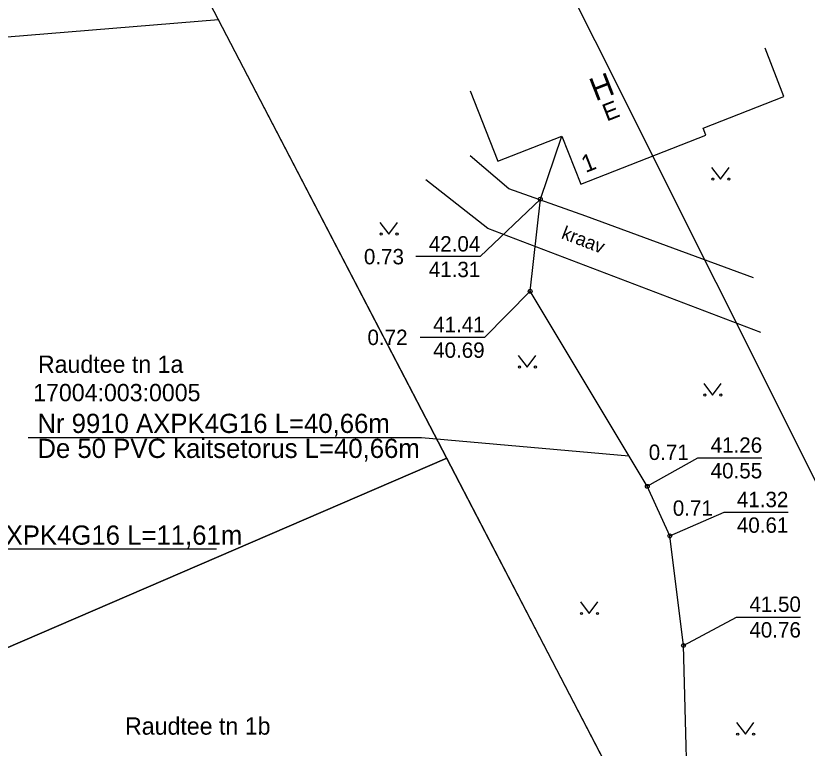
# Model space of a CAD drawing. Extents: x 642747 to 644424, y 6457048 to 6458238.
# Drawn here: x 643845.19 to 643886.34, y 6457872.85 to 6457910.95 of the extents above; entities that cross this region are included whole.
import ezdxf

# ---------------------------------------------------------------- set-up
doc = ezdxf.new("R2010")
doc.units = 0
for name, color, linetype in [('ABIJOONIS', 7, 'Continuous'), ('HALJASTUS', 7, 'Continuous'), ('HOONE', 7, 'Continuous'), ('MOOTMPUNKT', 7, 'Continuous'), ('MPKAABEL', 7, 'Continuous'), ('PIIR', 7, 'Continuous'), ('VEEKOGU', 7, 'Continuous')]:
    doc.layers.add(name, color=color, linetype=linetype)

msp = doc.modelspace()

# ---------------------------------------------------------------- linework, layer by layer
at = {"layer": 'ABIJOONIS'}
msp.add_lwpolyline([(643856.417, 6457947.399), (643919.36, 6457821.637), (643745.834, 6457734.788), (643682.891, 6457860.551)], close=True, dxfattribs=at)
at = {"layer": 'HALJASTUS'}
for p, q in [((643881.375, 6457903.066), (643881.838, 6457902.46)), ((643881.838, 6457902.46), (643882.284, 6457903.066)), ((643864.124, 6457900.207), (643864.588, 6457899.6)), ((643864.588, 6457899.6), (643865.033, 6457900.207)), ((643871.32, 6457893.288), (643871.783, 6457892.681)), ((643871.783, 6457892.681), (643872.229, 6457893.288)), ((643880.961, 6457891.831), (643881.425, 6457891.225)), ((643881.425, 6457891.225), (643881.87, 6457891.831)), ((643874.549, 6457880.465), (643875.012, 6457879.858)), ((643875.012, 6457879.858), (643875.458, 6457880.465)), ((643882.667, 6457874.192), (643883.13, 6457873.585)), ((643883.13, 6457873.585), (643883.576, 6457874.192))]:
    msp.add_line(p, q, dxfattribs=at)
for centre in [(643881.437, 6457902.46), (643882.266, 6457902.46), (643864.187, 6457899.6), (643865.015, 6457899.6), (643871.382, 6457892.681), (643872.211, 6457892.681), (643881.024, 6457891.225), (643881.853, 6457891.225), (643874.611, 6457879.858), (643875.44, 6457879.858), (643882.729, 6457873.585), (643883.558, 6457873.585)]:
    msp.add_circle(centre, 0.055, dxfattribs=at)
at = {"layer": 'HOONE'}
msp.add_lwpolyline([(643868.819, 6457907.047), (643870.25, 6457903.392), (643873.589, 6457904.699), (643874.569, 6457902.193), (643881.081, 6457904.742), (643880.935, 6457905.113), (643885.136, 6457906.758), (643884.156, 6457909.263)], dxfattribs=at)
at = {"layer": 'MOOTMPUNKT'}
for centre in [(643872.468, 6457901.417), (643871.938, 6457896.621), (643878.028, 6457886.476), (643879.201, 6457883.897), (643879.915, 6457878.197)]:
    msp.add_circle(centre, 0.1, dxfattribs=at)
at = {"layer": 'MPKAABEL'}
for points in [[(643880.14, 6457866.247), (643880.202, 6457867.102), (643879.915, 6457878.197), (643879.201, 6457883.897), (643878.028, 6457886.476), (643871.938, 6457896.621), (643872.468, 6457901.417), (643873.589, 6457904.699)], [(643880.14, 6457866.247), (643880.202, 6457867.102), (643879.915, 6457878.197), (643879.201, 6457883.897), (643878.028, 6457886.476), (643871.938, 6457896.621), (643872.468, 6457901.417), (643873.589, 6457904.699)], [(643872.468, 6457901.417), (643869.334, 6457898.425), (643866.001, 6457898.425)], [(643871.938, 6457896.621), (643869.56, 6457894.227), (643866.227, 6457894.227)], [(643845.84, 6457889.015), (643866.294, 6457889.015), (643877.072, 6457888.069)], [(643878.028, 6457886.476), (643880.658, 6457887.956), (643883.991, 6457887.956)], [(643879.201, 6457883.897), (643882.02, 6457885.125), (643885.353, 6457885.125)], [(643855.628, 6457883.202), (643838.135, 6457883.202), (643835.44, 6457882.664)], [(643879.915, 6457878.197), (643882.671, 6457879.677), (643886.004, 6457879.677)]]:
    msp.add_lwpolyline(points, dxfattribs=at)
at = {"layer": 'PIIR'}
for points in [[(643878.81, 6457866.38), (643944.25, 6457896.74), (643955.53, 6457908.49), (643943.06, 6457933.55), (643932.72, 6457918.43), (643880.53, 6457918.2), (643877.37, 6457924.78), (643850.2, 6457921.37)], [(643832.66, 6457872.87), (643867.6, 6457887.94), (643855.73, 6457910.74), (643818.11, 6457907.66)], [(643842.43, 6457849.5), (643878.81, 6457866.38), (643867.6, 6457887.94), (643832.66, 6457872.87)]]:
    msp.add_lwpolyline(points, close=True, dxfattribs=at)
at = {"layer": 'VEEKOGU'}
for points in [[(643883.547, 6457897.329), (643874.826, 6457900.533), (643870.838, 6457901.948), (643868.825, 6457903.662)], [(643883.929, 6457894.47), (643869.736, 6457899.889), (643866.51, 6457902.417)]]:
    msp.add_lwpolyline(points, dxfattribs=at)

# ---------------------------------------------------------------- texts
at = {"layer": 'HOONE'}
for s, height, p in [('H', 1.2, (643875.337, 6457906.495)), ('E', 0.9, (643875.92, 6457905.448)), ('1', 0.9, (643874.821, 6457902.775))]:
    msp.add_text(s, height=height, rotation=21.377, dxfattribs=at).set_placement(p)
at = {"layer": 'MPKAABEL'}
for s, height, p in [('42.04', 0.8, (643866.667, 6457898.692)), ('0.73', 0.8, (643863.294, 6457898.025)), ('41.31', 0.8, (643866.667, 6457897.358)), ('41.41', 0.8, (643866.893, 6457894.494)), ('0.72', 0.8, (643863.48, 6457893.827)), ('40.69', 0.8, (643866.893, 6457893.161)), ('Nr 9910 AXPK4G16 L=40,66m', 1, (643846.315, 6457889.252)), ('De 50 PVC kaitsetorus L=40,66m', 1, (643846.315, 6457887.952)), ('41.26', 0.8, (643881.325, 6457888.223)), ('0.71', 0.8, (643878.104, 6457887.847)), ('40.55', 0.8, (643881.325, 6457886.89)), ('41.32', 0.8, (643882.687, 6457885.392)), ('0.71', 0.8, (643879.357, 6457884.943)), ('40.61', 0.8, (643882.687, 6457884.059)), ('Nr 9915 AXPK4G16 L=11,61m', 1, (643838.642, 6457883.44)), ('41.50', 0.8, (643883.338, 6457879.944)), ('40.76', 0.8, (643883.338, 6457878.611))]:
    msp.add_text(s, height=height, dxfattribs=at).set_placement(p)
at = {"layer": 'PIIR'}
for s, p in [('Raudtee tn 1a', (643846.343, 6457892.38)), ('17004:003:0005', (643846.095, 6457890.904)), ('Raudtee tn 1b', (643850.874, 6457873.556))]:
    msp.add_text(s, height=0.9, dxfattribs=at).set_placement(p)
at = {"layer": 'VEEKOGU'}
msp.add_text('kraav', height=0.7, rotation=339.1019, dxfattribs=at).set_placement((643873.512, 6457899.387))

doc.saveas('drawing.dxf')
